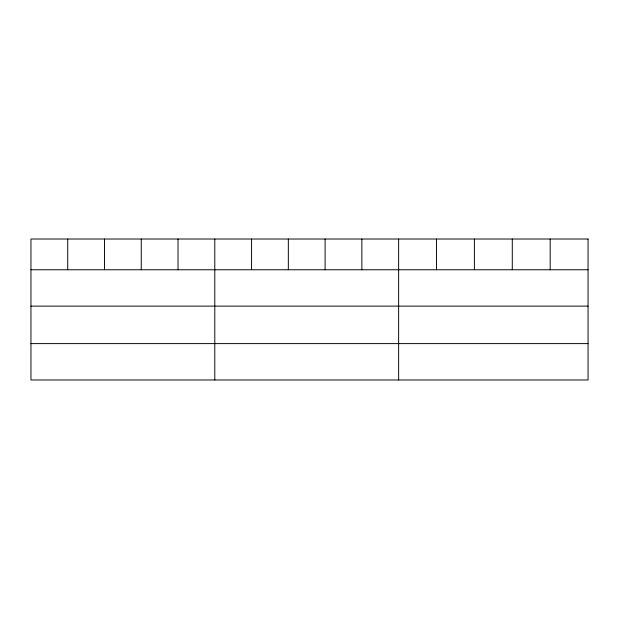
<?xml version="1.0" encoding="UTF-8"?>
<svg xmlns="http://www.w3.org/2000/svg" width="619" height="619" viewBox="0 0 619 619"><rect width="100%" height="100%" fill="white"/><g stroke="black" fill="none" stroke-linecap="round" stroke-linejoin="round"><path stroke-width="0.93" d="M30.95 269.752L588.05 269.752M30.95 306.126L588.05 306.126M30.95 343.607L588.05 343.607M550.167 239.019L550.167 269.752M512.284 239.019L512.284 269.752M474.402 239.019L474.402 269.752M436.519 239.019L436.519 269.752M398.636 239.019L398.636 379.981M361.867 239.019L361.867 269.752M325.099 239.019L325.099 269.752M288.33 239.019L288.33 269.752M251.562 239.019L251.562 269.752M214.793 239.019L214.793 379.981M178.024 239.019L178.024 269.752M141.256 239.019L141.256 269.752M104.487 239.019L104.487 269.752M67.719 239.019L67.719 269.752M588.05 239.019L30.95 239.019L30.95 379.981L588.05 379.981L588.05 239.019"/></g></svg>
